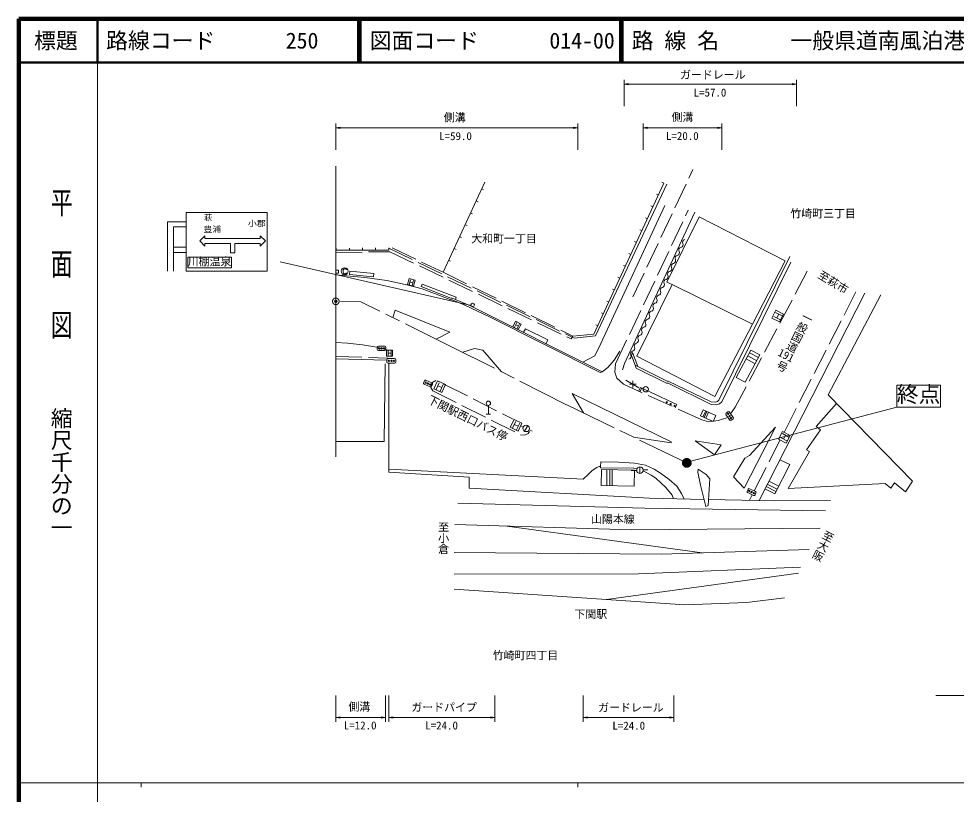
# Model space of a CAD drawing. Units: millimetres at full size, sheet at 1:1000; details may follow other scales. Extents: x 40000 to 680000, y 20000 to 380000.
# Drawn here: x 40000 to 254696, y 202409 to 380000 of the extents above; entities that cross this region are included whole.
import ezdxf
from ezdxf.enums import TextEntityAlignment as Align

# ---------------------------------------------------------------- set-up
doc = ezdxf.new("R2010")
doc.units = ezdxf.units.MM
doc.header["$LTSCALE"] = 1000
doc.header["$PDMODE"] = 32
doc.header["$PDSIZE"] = 500
doc.linetypes.add('CHAIN', pattern=[18.5, 12, -1.5, 3.5, -1.5])
doc.linetypes.add('DASHED', pattern=[7.5, 6, -1.5])
for name, color, linetype, lineweight in [('M-BGD', 7, 'Continuous', 13), ('M-BMK', 2, 'CHAIN', 13), ('M-BMK-OTRS', 5, 'Continuous', 13), ('M-STR-HTXT', 7, 'Continuous', 13), ('M-STR-STRC', 7, 'Continuous', 13), ('M-TTL', 2, 'Continuous', 140), ('M-TTL-BAND', 7, 'Continuous', 13), ('M-TTL-LINE', 7, 'Continuous', 50), ('M-WORK', 1, 'Continuous', 13)]:
    doc.layers.add(name, color=color, linetype=linetype, lineweight=lineweight)
for name, color, linetype in [('M-BMK-HTXT', 7, 'Continuous'), ('M-OTRS', 6, 'Continuous'), ('M-TTL-TXT', 7, 'Continuous')]:
    doc.layers.add(name, color=color, linetype=linetype)
doc.styles.add('@ＭＳ ゴシック', font='')
doc.styles.add('ＭＳ ゴシック', font='')
doc.styles.get('@ＭＳ ゴシック').set_extended_font_data('@MS Gothic')
doc.styles.get('ＭＳ ゴシック').set_extended_font_data('MS Gothic')

# ---------------------------------------------------------------- blocks, each defined once
blk = doc.blocks.new('plus')
at = {"color": 0, "linetype": 'Continuous', "lineweight": -2}
for p, q in [((-1.25, 0), (1.25, 0)), ((0, -1.25), (0, 1.25))]:
    blk.add_line(p, q, dxfattribs=at)
blk = doc.blocks.new('open_arrow')
at = {"color": 0, "linetype": 'Continuous', "lineweight": -2}
blk.add_lwpolyline([(7.5, 1.25), (0, 0), (7.5, -1.25)], dxfattribs=at)

msp = doc.modelspace()

# ---------------------------------------------------------------- linework, layer by layer
at = {"layer": 'M-BGD'}
msp.add_line((262500, 225000), (250000, 225000), dxfattribs=at)
at = {"layer": 'M-BMK'}
for p, q in [((118346, 315201), (113658, 315235)), ((139291, 304826), (118346, 315201)), ((165473, 291609), (139291, 304826)), ((192985, 278292), (165473, 291609))]:
    msp.add_line(p, q, dxfattribs=at)
for centre, radius in [((112609, 315277), 750), ((192985, 278292), 1000), ((192985, 278292), 950), ((192985, 278292), 900), ((192985, 278292), 850), ((192985, 278292), 800), ((192985, 278292), 750), ((192985, 278292), 700), ((192985, 278292), 650), ((192985, 278292), 600), ((192985, 278292), 550), ((192985, 278292), 500), ((192985, 278292), 450), ((192985, 278292), 400), ((192985, 278292), 350), ((192985, 278292), 300), ((192985, 278292), 250), ((192985, 278292), 200), ((192985, 278292), 150), ((192985, 278292), 100), ((192985, 278292), 50)]:
    msp.add_circle(centre, radius, dxfattribs=at)
msp.add_point((192985, 278292), dxfattribs=at)
at = {"layer": 'M-BMK-OTRS'}
for q in [(112646, 346272), (112591, 279698)]:
    msp.add_line((112609, 315277), q, dxfattribs=at)
at = {"layer": 'M-OTRS'}
msp.add_point((112609, 315277), dxfattribs=at)
at = {"layer": 'M-STR-HTXT'}
for p, q in [((178653, 360000), (178653, 366000)), ((178653, 365000), (218123, 365000)), ((218123, 360000), (218123, 366000)), ((112623, 350000), (112623, 356000)), ((112623, 355000), (168000, 355000)), ((168000, 350000), (168000, 356000)), ((183000, 350000), (183000, 356000)), ((183000, 355000), (201000, 355000)), ((201000, 350000), (201000, 356000)), ((193938, 278663), (241093, 291074)), ((112602, 225000), (112602, 219000)), ((124000, 225000), (124000, 219000)), ((124749, 225000), (124749, 219000)), ((149047, 225000), (149047, 219000)), ((169263, 225000), (169263, 219000)), ((190000, 225000), (190000, 219000)), ((112602, 220000), (124000, 220000)), ((124749, 220000), (149047, 220000)), ((169263, 220000), (190000, 220000))]:
    msp.add_line(p, q, dxfattribs=at)
msp.add_lwpolyline([(241070, 291067), (251070, 291067), (251070, 296067), (241070, 296067)], close=True, dxfattribs=at)
at = {"layer": 'M-STR-STRC'}
for p, q in [((78310, 322229), (78310, 335657)), ((96886, 335657), (78310, 335657)), ((96886, 322229), (96886, 335657)), ((74045, 333518), (74045, 322229)), ((75449, 333518), (74045, 333518)), ((78310, 333518), (75449, 333518)), ((75449, 332348), (75449, 322229)), ((75449, 332348), (78310, 332348)), ((81479, 329111), (82649, 330281)), ((82649, 327941), (81479, 329111)), ((82649, 330281), (82649, 329705)), ((89513, 329705), (82649, 329705)), ((88517, 328535), (82649, 328535)), ((82649, 328535), (82649, 327941)), ((88520, 328535), (88517, 326423)), ((89512, 328535), (89509, 326423)), ((95271, 328535), (89512, 328535)), ((89513, 329705), (95304, 329705)), ((95271, 328535), (95271, 327950)), ((95304, 330290), (95304, 329705)), ((96474, 329120), (95304, 330290)), ((95304, 327950), (96474, 329120)), ((78310, 327668), (75449, 327668)), ((75449, 326498), (78310, 326498)), ((89509, 326423), (88517, 326423)), ((99837, 324317), (143573, 314320)), ((96886, 322229), (78310, 322229)), ((129400, 320491), (129038, 319138)), ((130752, 320129), (129400, 320491)), ((129419, 319098), (129726, 320247)), ((130399, 320075), (130090, 318922)), ((130391, 318777), (130752, 320129)), ((129038, 319138), (130391, 318777)), ((129584, 319717), (130255, 319538)), ((125687, 311565), (126208, 313248)), ((126208, 313248), (138708, 308218)), ((213346, 313248), (212456, 311456)), ((212456, 311456), (214247, 310567)), ((214411, 311088), (212889, 311844)), ((213321, 312737), (214848, 311979)), ((215137, 312358), (213346, 313248)), ((213592, 311495), (214033, 312383)), ((214247, 310567), (215137, 312358)), ((153787, 310709), (153158, 309458)), ((153158, 309458), (154409, 308829)), ((153523, 309341), (154057, 310404)), ((155038, 310080), (153787, 310709)), ((153810, 309913), (154430, 309602)), ((154680, 310099), (154145, 309033)), ((154409, 308829), (155038, 310080)), ((138708, 308218), (135612, 306648)), ((125593, 304112), (124193, 304112)), ((124193, 304112), (124193, 302712)), ((124571, 302771), (124571, 303961)), ((124571, 303412), (125265, 303412)), ((125265, 303969), (125265, 302775)), ((125593, 302712), (125593, 304112)), ((144340, 304499), (141695, 303613)), ((146311, 304082), (144340, 304499)), ((150570, 299132), (146311, 304082)), ((124193, 302712), (125593, 302712)), ((135872, 297068), (135070, 295235)), ((135599, 295097), (136280, 296654)), ((137704, 296266), (135872, 297068)), ((135070, 295235), (136902, 294434)), ((135966, 295935), (136874, 295538)), ((137193, 296266), (136509, 294704)), ((136902, 294434), (137704, 296266)), ((169313, 289750), (166731, 294145)), ((166731, 294145), (189418, 283130)), ((153455, 288241), (152564, 286450)), ((153085, 286286), (153842, 287807)), ((155245, 287350), (153455, 288241)), ((152564, 286450), (154354, 285559)), ((153493, 287105), (154381, 286663)), ((154735, 287375), (153975, 285849)), ((154354, 285559), (155245, 287350)), ((213290, 286509), (206113, 272519)), ((207385, 279955), (213290, 286509)), ((189399, 282904), (180763, 284208)), ((214923, 285494), (213983, 283729)), ((213983, 283729), (215748, 282789)), ((215927, 283306), (214427, 284104)), ((214883, 284985), (216388, 284183)), ((216688, 284554), (214923, 285494)), ((215119, 283736), (215585, 284611)), ((215748, 282789), (216688, 284554)), ((194899, 283319), (199330, 280119)), ((200831, 282433), (194899, 283319)), ((199330, 280119), (200831, 282433)), ((203661, 275077), (206280, 279361)), ((206280, 279361), (207385, 279955)), ((195541, 276186), (195587, 276874)), ((196103, 273215), (195541, 276186)), ((195587, 276874), (197448, 275654)), ((197448, 275654), (198292, 274607)), ((206113, 272519), (203661, 275077)), ((197370, 268274), (196103, 273215)), ((198292, 274607), (197855, 268555)), ((197855, 268555), (197370, 268274))]:
    msp.add_line(p, q, dxfattribs=at)
msp.add_lwpolyline([(78692, 322924), (88692, 322924), (88692, 325424), (78692, 325424)], close=True, dxfattribs=at)
at = {"layer": 'M-TTL'}
for p, q in [((40000, 380000), (40000, 20000)), ((680000, 380000), (40000, 380000))]:
    msp.add_line(p, q, dxfattribs=at)
at = {"layer": 'M-TTL-BAND'}
for p, q in [((58000, 370000), (58000, 20000)), ((40000, 205000), (579000, 205000)), ((68000, 205000), (68000, 204000)), ((168000, 205000), (168000, 204000))]:
    msp.add_line(p, q, dxfattribs=at)
at = {"layer": 'M-TTL-LINE'}
for p, q in [((58000, 380000), (58000, 370000)), ((117750, 380000), (117750, 370000)), ((118250, 380000), (118250, 370000)), ((177750, 380000), (177750, 370000)), ((178250, 380000), (178250, 370000)), ((40000, 370000), (680000, 370000))]:
    msp.add_line(p, q, dxfattribs=at)
at = {"layer": 'M-WORK', "linetype": 'DASHED'}
for p, q in [((180645, 316325), (194390, 345453)), ((176648, 300952), (193312, 336148)), ((112622, 326507), (125000, 326646)), ((124725, 327473), (166766, 307085)), ((125000, 326646), (166544, 306668)), ((125492, 327514), (137190, 321948)), ((220592, 322213), (204101, 291071)), ((137190, 321948), (166892, 307326)), ((215335, 285427), (231886, 317798)), ((166766, 307085), (167200, 306847)), ((167200, 306847), (172075, 307403)), ((173307, 305614), (171930, 302772)), ((171930, 302772), (169200, 301378)), ((112602, 302653), (124548, 302309)), ((176514, 299103), (176648, 300952)), ((176999, 297681), (176514, 299103)), ((134628, 296662), (134393, 295560)), ((135543, 297131), (134628, 296662)), ((137382, 296326), (153261, 288281)), ((178484, 296289), (176999, 297681)), ((196466, 288158), (178484, 296289)), ((134393, 295560), (134792, 294786)), ((134792, 294786), (154939, 284724)), ((204101, 291071), (202965, 289498)), ((198066, 287725), (196466, 288158)), ((200182, 287976), (198066, 287725)), ((202152, 288643), (200182, 287976)), ((154939, 284724), (155924, 284654)), ((155924, 284654), (156628, 285052)), ((156628, 285052), (156949, 285506)), ((208445, 271873), (214290, 283458)), ((177323, 278452), (180982, 278202)), ((180982, 278202), (183546, 277795)), ((183546, 277795), (185516, 276889)), ((185516, 276889), (186970, 275966)), ((186970, 275966), (188925, 274496)), ((188925, 274496), (190692, 272964)), ((190692, 272964), (191786, 271275))]:
    msp.add_line(p, q, dxfattribs=at)
at = {"layer": 'M-WORK'}
for p, q in [((137190, 321948), (146739, 342574)), ((187756, 342373), (171726, 307731)), ((172075, 307403), (188429, 342154)), ((187756, 342373), (187303, 342583)), ((146013, 341004), (146466, 340794)), ((186497, 339650), (186043, 339860)), ((144752, 338282), (145206, 338072)), ((187995, 337218), (173307, 305614)), ((185237, 336927), (184783, 337137)), ((143492, 335559), (143946, 335349)), ((194798, 335677), (178717, 301061)), ((142231, 332837), (142685, 332627)), ((183977, 334205), (183523, 334415)), ((195849, 334662), (188454, 319711)), ((215521, 324577), (195849, 334662)), ((182717, 331482), (182263, 331692)), ((140971, 330115), (141425, 329905)), ((181457, 328760), (181003, 328970)), ((124725, 327027), (112623, 326985)), ((112725, 326986), (112723, 327486)), ((115725, 326996), (115723, 327496)), ((118725, 327006), (118723, 327506)), ((121725, 327017), (121723, 327517)), ((124725, 327027), (124723, 327527)), ((139711, 327392), (140164, 327182)), ((138450, 324670), (138904, 324460)), ((180197, 326037), (179743, 326247)), ((216556, 325586), (200311, 292664)), ((216806, 324285), (201028, 292310)), ((114268, 322321), (114309, 322495)), ((114268, 322056), (114268, 322321)), ((114306, 321887), (114268, 322056)), ((114309, 322495), (114353, 322549)), ((114353, 322549), (114444, 322673)), ((114444, 322673), (114568, 322758)), ((114568, 322758), (114792, 322760)), ((114792, 322760), (114921, 322718)), ((114921, 322718), (115009, 322630)), ((115009, 322630), (115056, 322495)), ((178937, 323314), (178483, 323524)), ((119264, 320726), (112616, 321335)), ((114396, 321752), (114306, 321887)), ((114480, 321666), (114396, 321752)), ((114574, 321621), (114480, 321666)), ((114793, 321621), (114574, 321621)), ((114923, 321662), (114793, 321621)), ((115011, 321754), (114923, 321662)), ((115051, 321835), (115011, 321754)), ((124299, 320038), (119264, 320726)), ((129209, 318974), (124299, 320038)), ((137190, 321948), (137643, 321738)), ((177677, 320592), (177223, 320802)), ((132399, 318130), (129209, 318974)), ((132136, 318687), (132379, 319223)), ((132136, 318687), (138981, 316032)), ((132379, 319223), (140190, 316221)), ((135244, 317098), (132399, 318130)), ((176417, 317869), (175963, 318079)), ((189628, 319124), (181534, 302747)), ((188454, 319711), (189628, 319124)), ((207998, 310070), (189628, 319124)), ((138978, 315659), (135244, 317098)), ((139269, 315643), (138978, 315659)), ((138981, 316032), (139259, 316039)), ((139259, 316039), (143458, 314290)), ((142130, 314418), (139269, 315643)), ((140190, 316221), (140018, 315723)), ((209549, 269695), (233737, 317190)), ((237449, 316763), (225375, 293874)), ((147817, 311773), (142130, 314418)), ((143458, 314290), (173610, 299167)), ((175157, 315146), (174703, 315356)), ((173125, 298962), (147817, 311773)), ((173897, 312424), (173444, 312634)), ((172637, 309701), (172184, 309911)), ((155562, 308219), (156042, 308984)), ((156042, 308984), (161164, 306455)), ((166544, 306668), (166892, 307326)), ((166892, 307326), (171726, 307731)), ((112604, 305887), (115303, 305722)), ((115303, 305722), (118727, 305347)), ((118727, 305347), (122011, 304784)), ((123849, 304996), (122349, 304996)), ((161164, 306455), (160777, 305603)), ((122011, 304784), (124518, 304120)), ((122099, 304746), (122099, 304246)), ((122349, 303996), (123849, 303996)), ((124099, 304246), (124099, 304746)), ((176388, 301829), (177649, 303872)), ((180528, 303573), (180320, 302864)), ((180320, 302864), (181186, 300651)), ((181800, 300348), (180528, 303573)), ((181534, 302747), (199383, 293459)), ((206943, 302794), (209001, 301691)), ((207321, 303499), (209379, 302396)), ((112602, 302150), (124189, 301852)), ((123705, 283206), (123916, 300985)), ((124330, 301911), (124330, 301411)), ((126080, 302161), (124580, 302161)), ((124580, 301161), (126080, 301161)), ((124760, 301032), (124742, 276176)), ((126330, 301411), (126330, 301911)), ((174918, 300129), (176388, 301829)), ((178717, 301061), (178247, 299623)), ((188478, 297044), (181186, 300651)), ((181186, 300651), (181431, 299973)), ((206566, 302088), (208624, 300986)), ((173610, 299167), (173125, 298962)), ((173610, 299167), (174918, 300129)), ((188320, 296571), (181431, 299973)), ((132905, 297089), (132698, 296634)), ((132822, 296303), (134188, 295682)), ((134602, 296592), (133236, 297213)), ((179030, 297232), (182033, 295491)), ((188699, 296525), (188320, 296571)), ((188751, 297016), (188478, 297044)), ((198599, 291647), (188699, 296525)), ((198542, 292265), (188751, 297016)), ((134519, 295806), (134726, 296261)), ((182398, 295569), (181935, 294728)), ((182683, 295434), (182230, 294595)), ((190689, 291629), (182398, 295569)), ((199599, 292228), (198542, 292265)), ((199988, 292353), (199599, 292228)), ((200311, 292664), (199988, 292353)), ((201028, 292310), (200497, 291804)), ((225375, 293874), (244684, 274075)), ((147559, 289451), (147559, 291451)), ((190353, 290922), (190689, 291629)), ((196698, 288811), (197324, 290170)), ((196972, 288689), (197597, 290048)), ((197337, 288525), (197962, 289884)), ((199762, 291579), (198599, 291647)), ((200497, 291804), (199762, 291579)), ((202423, 289985), (202011, 289702)), ((203620, 288685), (202770, 289921)), ((222640, 286630), (227308, 291892)), ((147059, 289451), (148059, 289451)), ((201946, 289354), (202796, 288118)), ((203144, 288054), (203556, 288337)), ((155500, 286469), (154956, 286740)), ((155824, 285549), (156574, 286848)), ((156873, 285869), (157574, 285520)), ((220434, 281284), (223610, 285890)), ((223610, 285890), (222640, 286630)), ((112593, 283183), (123705, 283206)), ((189418, 283130), (189399, 282904)), ((221065, 280925), (220434, 281284)), ((216170, 272430), (221065, 280925)), ((171327, 276576), (172359, 277264)), ((172359, 277264), (172891, 277481)), ((172891, 277481), (173204, 277491)), ((173204, 277491), (173273, 278562)), ((173204, 277491), (173204, 277141)), ((173204, 277141), (180862, 277113)), ((173273, 278562), (177323, 278452)), ((180862, 277113), (181574, 276926)), ((182263, 275879), (182263, 277379)), ((216554, 277896), (213131, 271190)), ((214295, 279015), (216554, 277896)), ((124742, 276176), (143174, 274999)), ((124743, 276825), (169267, 274532)), ((143174, 274999), (143158, 272466)), ((169267, 274532), (170436, 275654)), ((170436, 275654), (171327, 276576)), ((174662, 273069), (174695, 276730)), ((175362, 273060), (175395, 276721)), ((175862, 273054), (175895, 276715)), ((181515, 276573), (180266, 276572)), ((182997, 276478), (184815, 275503)), ((183010, 276697), (184056, 276699)), ((184815, 275503), (185913, 274780)), ((185913, 274780), (188172, 272647)), ((213404, 271724), (211160, 272859)), ((213677, 272259), (211432, 273394)), ((214040, 272971), (211795, 274107)), ((238391, 273544), (216170, 272430)), ((239702, 272523), (238391, 273544)), ((240519, 273706), (239702, 272523)), ((243064, 271638), (240519, 273706)), ((244684, 274075), (243064, 271638)), ((143158, 272466), (184459, 270214)), ((188172, 272647), (189631, 270916)), ((189631, 270916), (189909, 270074)), ((191786, 271275), (192365, 270011)), ((207020, 272262), (206808, 271809)), ((206929, 271477), (208289, 270843)), ((207344, 269734), (207955, 270999)), ((208711, 271749), (207352, 272383)), ((208621, 270964), (208832, 271417)), ((213131, 271190), (210888, 272324)), ((140519, 269096), (183398, 267893)), ((184459, 270214), (196955, 269893)), ((197952, 269896), (213169, 269632)), ((213169, 269632), (225882, 269703)), ((183398, 267893), (224786, 267332)), ((139862, 264177), (180386, 262982)), ((151752, 263826), (196497, 257663)), ((180386, 262982), (223496, 263369)), ((139732, 257746), (187108, 257359)), ((187108, 257359), (221040, 258457)), ((181851, 252920), (219015, 254407)), ((139689, 252813), (181851, 252920)), ((174572, 247022), (218575, 253016)), ((139751, 249411), (192513, 245792)), ((206754, 246341), (215350, 247390)), ((192513, 245792), (206754, 246341))]:
    msp.add_line(p, q, dxfattribs=at)
msp.add_lwpolyline([(199383, 293459), (207998, 310070), (215521, 324577)], dxfattribs=at)
for points in [[(112617, 322444), (112616, 321707), (113238, 321707), (113239, 322443)], [(115789, 322230), (121304, 321688), (121223, 320866), (115708, 321408)], [(204306, 297872), (207652, 304116), (209710, 303013), (206364, 296769)], [(196111, 289075), (199016, 287773), (199628, 289138), (196723, 290440)], [(180971, 272991), (173413, 273084), (173459, 276745), (181016, 276651)]]:
    msp.add_lwpolyline(points, close=True, dxfattribs=at)
for centre, radius in [((114638, 322168), 800), ((114638, 322168), 800), ((143943, 314464), 397), ((122524, 304496), 150), ((123099, 304496), 150), ((123674, 304496), 150), ((124755, 301661), 150), ((125330, 301661), 150), ((125905, 301661), 150), ((133189, 296685), 150), ((133712, 296447), 150), ((134236, 296209), 150), ((183582, 295151), 617), ((147559, 291951), 500), ((188387, 292197), 125), ((189296, 291782), 125), ((190206, 291367), 125), ((202458, 289493), 150), ((202783, 289019), 150), ((203109, 288546), 150), ((156199, 286198), 750), ((182263, 276629), 750), ((207299, 271856), 150), ((207820, 271613), 150), ((208341, 271370), 150)]:
    msp.add_circle(centre, radius, dxfattribs=at)
for centre, radius, start, end in [((191507, 328245), 633, 282.26238, 27.82872), ((192626, 328836), 633, 102.26238, 207.82872), ((190657, 326418), 633, 282.26238, 27.82872), ((191776, 327009), 633, 102.26238, 207.82872), ((189807, 324591), 633, 282.26238, 27.82872), ((190926, 325182), 633, 102.26238, 207.82872), ((189226, 321527), 633, 102.26238, 207.82872), ((188957, 322764), 633, 282.26238, 27.82872), ((190076, 323354), 633, 102.26238, 207.82872), ((188375, 319700), 633, 102.26238, 207.82872), ((188107, 320937), 633, 282.26238, 27.82872), ((187525, 317873), 633, 102.26238, 207.82872), ((187256, 319110), 633, 282.26238, 27.82872), ((185556, 315455), 633, 282.26238, 27.82872), ((186675, 316046), 633, 102.26238, 207.82872), ((186406, 317282), 633, 282.26238, 27.82872), ((184706, 313628), 633, 282.26238, 27.82872), ((185825, 314219), 633, 102.26238, 207.82872), ((183855, 311801), 633, 282.26238, 27.82872), ((184974, 312392), 633, 102.26238, 207.82872), ((183274, 308738), 633, 102.26238, 207.82872), ((183005, 309974), 633, 282.26238, 27.82872), ((184124, 310565), 633, 102.26238, 207.82872), ((182424, 306911), 633, 102.26238, 207.82872), ((182155, 308147), 633, 282.26238, 27.82872), ((122349, 304746), 250, 90, 180), ((123849, 304746), 250, 0, 90), ((181574, 305083), 633, 102.26238, 207.82872), ((181305, 306320), 633, 282.26238, 27.82872), ((122349, 304246), 250, 180, 270), ((123849, 304246), 250, 270, 0), ((179604, 302666), 633, 282.26238, 27.82872), ((180723, 303256), 633, 102.26238, 207.82872), ((180455, 304493), 633, 282.26238, 27.82872), ((124580, 301911), 250, 90, 180), ((124580, 301411), 250, 180, 270), ((126080, 301911), 250, 0, 90), ((126080, 301411), 250, 270, 0), ((132926, 296530), 250, 155.54705, 245.54705), ((133133, 296985), 250, 65.54705, 155.54705), ((134498, 296364), 250, 335.54705, 65.54705), ((134291, 295909), 250, 245.54705, 335.54705), ((202564, 289779), 250, 34.51568, 124.51568), ((202152, 289496), 250, 124.51568, 214.51568), ((203002, 288260), 250, 214.51568, 304.51568), ((203414, 288543), 250, 304.51568, 34.51568), ((207035, 271704), 250, 155, 245), ((207246, 272157), 250, 65, 155), ((208394, 271070), 250, 245, 335), ((208606, 271523), 250, 335, 65)]:
    msp.add_arc(centre, radius, start, end, dxfattribs=at)

# ---------------------------------------------------------------- block references
at = {"layer": 'M-STR-HTXT', "xscale": 133, "yscale": 133}
for p in [(178653, 365000), (112623, 355000), (183000, 355000), (112602, 220000), (124749, 220000), (169263, 220000)]:
    msp.add_blockref('open_arrow', p, dxfattribs=at)
at = {"layer": 'M-STR-HTXT', "xscale": 133, "yscale": 133, "rotation": 180}
for p in [(218123, 365000), (168000, 355000), (201000, 355000), (124000, 220000), (149047, 220000), (190000, 220000)]:
    msp.add_blockref('open_arrow', p, dxfattribs=at)
at = {"layer": 'M-WORK', "xscale": 600, "yscale": 600}
msp.add_blockref('plus', (180613, 296314), dxfattribs=at)

# ---------------------------------------------------------------- texts
at = {"layer": 'M-BMK-HTXT', "style": 'ＭＳ ゴシック'}
for s, p in [('竹崎町三丁目', (216723, 333942)), ('大和町一丁目', (143627, 328183)), ('竹崎町四丁目', (148554, 232751))]:
    msp.add_text(s, height=1833, dxfattribs=at).set_placement(p, align=Align.BOTTOM_LEFT)
at = {"layer": 'M-STR-HTXT', "style": 'ＭＳ ゴシック'}
for s, height, p in [('ガードレール', 1833, (191435, 365699)), ('側溝', 1833, (137336, 355941)), ('側溝', 1833, (189500, 356000)), ('終点', 3666, (241070, 291067)), ('山陽本線', 1833, (171056, 263924)), ('下関駅', 1833, (167257, 242195)), ('側溝', 1833, (115500, 221000)), ('ガードパイプ', 1833, (129910, 220854)), ('ガードレール', 1833, (172685, 220789))]:
    msp.add_text(s, height=height, dxfattribs=at).set_placement(p, align=Align.BOTTOM_LEFT)
for s, p in [('L=57.0', (198301, 361630)), ('L=59.0', (140029, 351659)), ('L=20.0', (191968, 351687)), ('L=12.0', (118199, 216702)), ('L=24.0', (136833, 216690)), ('L=24.0', (179696, 216650))]:
    msp.add_text(s, height=1833, dxfattribs=at).set_placement(p, align=Align.BOTTOM_CENTER)
at = {"layer": 'M-STR-HTXT'}
for s, rotation, style, p in [('至萩市', 328.695, 'ＭＳ ゴシック', (222550, 320330)), ('一般国道\u3000号', 242.765, '@ＭＳ ゴシック', (219783, 313306)), ('191', 332.7, 'ＭＳ ゴシック', (213406, 302461)), ('下関駅西口バス停', 333.435, 'ＭＳ ゴシック', (133206, 291697)), ('至小倉', 270, '@ＭＳ ゴシック', (135765, 264861)), ('至大阪', 243.06, '@ＭＳ ゴシック', (224569, 263264))]:
    msp.add_text(s, height=1833, rotation=rotation, dxfattribs=dict(at, style=style)).set_placement(p, align=Align.BOTTOM_LEFT)
at = {"layer": 'M-STR-STRC', "style": 'ＭＳ ゴシック'}
for s, height, p in [('萩', 1320, (82473, 333416)), ('川棚温泉', 1833, (78692, 322924))]:
    msp.add_text(s, height=height, dxfattribs=at).set_placement(p, align=Align.BOTTOM_LEFT)
at = {"layer": 'M-STR-STRC', "style": 'ＭＳ ゴシック', "width": 1.1}
for s, p in [('小郡', (92479, 332049)), ('豊浦', (82302, 330729))]:
    msp.add_text(s, height=1320, dxfattribs=at).set_placement(p, align=Align.BOTTOM_LEFT)
at = {"layer": 'M-TTL-BAND', "style": '@ＭＳ ゴシック', "width": 1.4}
msp.add_text('平  面  図', height=3666, rotation=270, dxfattribs=at).set_placement((49777, 306475), align=Align.MIDDLE_RIGHT)
at = {"layer": 'M-TTL-BAND', "style": '@ＭＳ ゴシック'}
msp.add_text('縮尺千分の一', height=3666, rotation=270, dxfattribs=at).set_placement((49777, 261030), align=Align.MIDDLE_RIGHT)
at = {"layer": 'M-TTL-TXT', "style": 'ＭＳ ゴシック'}
msp.add_text('標題', height=3666, dxfattribs=at).set_placement((48500, 375000), align=Align.MIDDLE_CENTER)
for s, p in [('路線コード', (60000, 375000)), ('250', (101142, 375000)), ('図面コード', (120380, 375000)), ('014-00', (161521, 375000)), ('路 線 名', (180380, 375000)), ('一般県道南風泊港線', (216734, 375000))]:
    msp.add_text(s, height=3666, dxfattribs=at).set_placement(p, align=Align.MIDDLE_LEFT)

doc.saveas('drawing.dxf')
